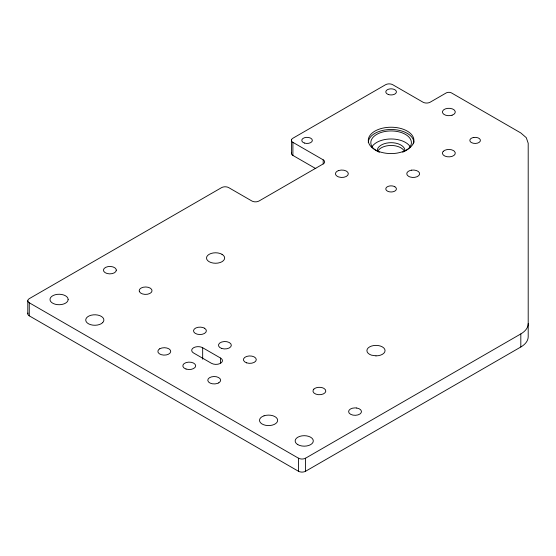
<?xml version="1.0" encoding="UTF-8"?>
<svg xmlns="http://www.w3.org/2000/svg" width="556" height="556" viewBox="0 0 556 556"><rect width="100%" height="100%" fill="white"/><g stroke="black" fill="none" stroke-linecap="round" stroke-linejoin="round"><path stroke-width="0.83" d="M405.449 150.947L408.674 148.521L410.703 145.693A20.294 11.718 0 0 0 385.85 131.348A20.294 11.718 0 0 0 376.753 150.947M292.894 142.343L323.196 159.843L323.196 163.923L259.026 201.008A5.039 2.912 0 0 1 251.896 201.008L228.718 187.629A5.039 2.912 0 0 0 221.587 187.629L29.273 298.655A5.039 2.912 0 0 0 29.273 302.777L29.273 315.843L298.454 471.252A5.039 2.912 0 0 0 305.585 471.252L520.819 346.993A25.208 14.553 0 0 0 528.2 336.7L528.2 143.253L526.282 137.686L520.819 132.96L451.535 92.949A3.781 2.182 0 0 0 446.183 92.949L430.156 102.207A5.039 2.912 0 0 1 423.026 102.207L392.724 84.714A5.039 2.912 0 0 0 385.593 84.714L292.894 138.229A5.039 2.912 0 0 0 292.894 142.343L292.894 155.416L315.808 168.642M29.273 302.777L298.454 458.186A5.039 2.912 0 0 0 305.585 458.186L520.819 333.92A25.208 14.553 0 0 0 528.2 323.627M402.648 152.191L404.747 151.26M202.669 347.736L220.537 358.05A6.429 3.711 0 0 1 222.198 361.636L221.559 362.533A6.429 3.711 0 0 1 211.447 363.304L193.578 352.984A6.429 3.711 0 0 1 193.578 347.736A6.429 3.711 0 0 1 202.669 347.736L202.669 359.176M520.819 333.92L520.819 346.993M305.585 458.186L305.585 471.252M298.454 458.186L298.454 471.252M291.476 139.834L291.476 153.81M220.537 358.05L220.537 362.957M27.8 300.713L27.8 313.786M29.273 315.843A5.039 2.912 0 0 1 27.974 313.035M292.894 155.416A5.039 2.912 0 0 1 291.476 152.9M377.705 151.399A13.865 8.006 0 0 1 391.097 145.464A13.865 8.006 0 0 1 404.49 151.399M323.196 159.843A5.039 2.912 0 0 1 323.196 163.957M368.287 142.663A22.817 13.17 0 0 1 391.097 129.492A22.817 13.17 0 0 1 413.914 142.663M371.797 147.076A20.294 11.718 0 0 1 391.097 138.972A20.294 11.718 0 0 1 410.404 147.076M377.232 150.69A13.865 8.006 0 0 1 391.097 142.684A13.865 8.006 0 0 1 404.963 150.69M379.463 152.261A20.294 11.718 0 0 1 377.385 151.301M413.136 143.809C409.911 149.606 403.176 151.976 397.005 153.122A22.817 13.17 0 0 1 368.371 141.544A22.817 13.17 0 0 1 393.085 127.275A22.817 13.17 0 0 1 413.136 143.809M443.292 151.301L442.645 152.198A6.429 3.711 0 0 0 449.693 156.841A6.429 3.711 0 0 0 454.426 151.301L453.404 150.537A6.429 3.711 0 0 0 443.292 151.301M313.813 389.165L313.174 390.055A6.429 3.711 0 0 0 321.048 394.6A6.429 3.711 0 0 0 323.926 388.394L322.598 387.803A6.429 3.711 0 0 0 313.813 389.165M102.665 322.647L101.227 323.731A9.077 5.24 0 0 1 86.277 321.813A9.077 5.24 0 0 1 95.597 314.8A9.077 5.24 0 0 1 102.665 322.647M159.746 348.793L158.724 349.557A6.429 3.711 0 0 0 163.735 355.11A6.429 3.711 0 0 0 170.338 350.148A6.429 3.711 0 0 0 159.746 348.793M338.687 170.532L337.353 171.123A6.429 3.711 0 0 0 337.353 176.37L338.687 176.961A6.429 3.711 0 0 0 348.327 173.743A6.429 3.711 0 0 0 338.687 170.532M218.751 382.855L217.424 383.445A6.429 3.711 0 0 1 207.805 380.554A6.429 3.711 0 0 1 216.409 376.746A6.429 3.711 0 0 1 218.751 382.855M264.037 415.812L262.161 416.646A9.077 5.24 0 0 0 265.476 425.27A9.077 5.24 0 0 0 277.618 419.891A9.077 5.24 0 0 0 264.037 415.812M452.07 115.21L450.52 115.579A6.429 3.711 0 0 1 442.527 111.346A6.429 3.711 0 0 1 452.542 108.955A6.429 3.711 0 0 1 452.07 115.21M473.761 137.443L472.489 137.749A5.296 3.058 0 0 0 470.55 141.926L471.391 142.558A5.296 3.058 0 0 0 480.245 141.189A5.296 3.058 0 0 0 473.761 137.443M411.537 170.157L409.987 170.532A6.429 3.711 0 0 0 408.66 176.37L409.987 176.961A6.429 3.711 0 0 0 419.578 174.23A6.429 3.711 0 0 0 411.537 170.157M375.981 355.861L371.443 355.159L369.566 354.325A9.077 5.24 0 0 1 371.443 346.082A9.077 5.24 0 0 1 384.745 349.265A9.077 5.24 0 0 1 375.981 355.861M356.702 408.014L355.034 407.889A6.429 3.711 0 0 0 349.21 413.171A6.429 3.711 0 0 0 359.961 413.991A6.429 3.711 0 0 0 356.702 408.014M388.456 94.527L387.358 94.047A5.296 3.058 0 0 1 387.358 89.724A5.296 3.058 0 0 1 394.843 89.724L395.684 90.357A5.296 3.058 0 0 1 394.843 94.047A5.296 3.058 0 0 1 388.456 94.527M394.843 186.753L393.745 186.267A5.296 3.058 0 0 0 386.9 187.052A5.296 3.058 0 0 0 387.358 191.076L388.456 191.563A5.296 3.058 0 0 0 395.302 190.777A5.296 3.058 0 0 0 394.843 186.753M221.997 254.307L220.113 253.48A9.077 5.24 0 0 0 206.505 258.019L206.811 259.374A9.077 5.24 0 0 0 220.113 262.55A9.077 5.24 0 0 0 221.997 254.307M204.49 328.207L203.162 327.616A6.429 3.711 0 0 0 193.544 330.507A6.429 3.711 0 0 0 202.148 334.316A6.429 3.711 0 0 0 204.49 328.207M139.403 291.65L139.181 290.691A6.429 3.711 0 0 1 148.327 287.327A6.429 3.711 0 0 1 149.745 293.533A6.429 3.711 0 0 1 139.403 291.65M116.301 270.16L116.086 269.194A6.429 3.711 0 0 0 105.744 267.318A6.429 3.711 0 0 0 107.155 273.524A6.429 3.711 0 0 0 116.301 270.16M68.145 299.489L67.832 298.134A9.077 5.24 0 0 0 53.237 295.472A9.077 5.24 0 0 0 55.232 304.236A9.077 5.24 0 0 0 68.145 299.489M304.417 143.045A5.296 3.058 0 0 0 312.361 140.397A5.296 3.058 0 0 0 304.417 137.749A5.296 3.058 0 0 0 304.417 143.045M186.038 369.038A6.429 3.711 0 0 0 195.677 365.82A6.429 3.711 0 0 0 186.038 362.609A6.429 3.711 0 0 0 186.038 369.038M246.649 362.859A6.429 3.711 0 0 0 256.288 359.649A6.429 3.711 0 0 0 246.649 356.431A6.429 3.711 0 0 0 246.649 362.859M221.691 348.452A6.429 3.711 0 0 0 231.331 345.241A6.429 3.711 0 0 0 221.691 342.023A6.429 3.711 0 0 0 221.691 348.452M297.814 444.64A9.077 5.24 0 0 0 312.993 442.291A9.077 5.24 0 0 0 301.88 435.869A9.077 5.24 0 0 0 297.814 444.64"/></g></svg>
